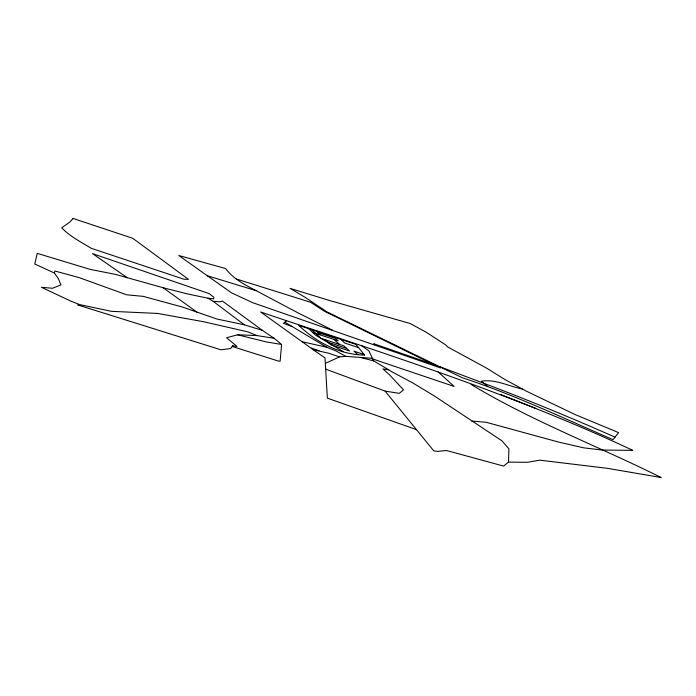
<?xml version="1.0" encoding="UTF-8"?>
<svg xmlns="http://www.w3.org/2000/svg" width="696" height="696" viewBox="0 0 696 696"><rect width="100%" height="100%" fill="white"/><g stroke="black" fill="none" stroke-linecap="round" stroke-linejoin="round"><path stroke-width="1.04" d="M325.667 369.132L385.123 391.117L433.704 450.808L437.549 451.417L446.554 450.521L503.6 466.076L508.506 462.109L508.898 448.798L501.973 440.846L434.843 396.285L412.624 382.852L392.849 372.316L373.674 360.893L360.476 357.448M281.584 344.468L280.157 361.163L278.374 361.059L232.203 346.486L232.76 345.764L237.023 346.486L226.565 337.777L237.571 334.785L256.885 335.585L274.067 338.265L281.584 344.468L266.403 341.945L237.571 334.785M256.885 335.585L248.037 331.914L203.51 321.709L157.618 313.426L111.412 311.329L79.648 304.596L70.496 300.968L41.395 287.283L52.496 288.266L60.9 284.925L58.473 278.809L54.401 273.032L54.845 271.005L78.935 277.539L126.646 294.8L143.202 296.357L182.387 307.04L216.717 318.968L244.426 324.841L262.366 330.365L274.067 338.265M232.76 345.764L230.594 348.557L220.954 349.801L77.752 304.944L79.648 304.596M615.003 437.166L613.019 439.655C563.221 418.087 513.987 394.597 462.327 377.763L326.859 311.834L305.057 297.279L290.014 288.353L328.451 300.176L410.127 323.492L426.213 332.227L445.736 344.938L447.65 346.913L487.017 368.375L504.47 379.268L526.289 391.126L574.852 414.451L618.605 432.625L615.003 437.166L613.211 436.357A427.318 70.818 22.7 0 0 542.428 406.299A428.431 71.044 22.7 0 0 489.401 385.401L439.637 366.635M471.879 421.071L486.165 422.289L559.036 442.195L583.84 447.859L602.527 450.068L632.821 450.355C521.06 397.929 403.654 359.597 286.7 320.769L283.385 323.301L292.137 326.528M372.456 358.336L345.738 356.369L339.544 356.874L325.328 363.382L327.364 398.138L416.469 429.632M508.506 462.109L527.42 462.309L539.792 460.169L607.556 468.347L661.2 477.552C598.038 446.066 531.683 421.045 471.096 384.444M54.401 273.032L34.8 264.019L37.245 253.353L90.071 269.352L115.579 274.424L163.134 287.735L187.711 293.973L207.965 298.21L213.098 301.29L219.962 301.803L222.442 301.072L262.366 330.365M207.965 298.21L213.655 298.828L213.95 297.366L209.374 293.686L92.472 253.614L127.385 277.765M388.559 369.802L383 368.932L389.917 375.214L403.497 389.856L399.286 393.353L385.123 391.117M286.7 320.769L260.635 311.982L313.226 349.714L328.538 353.185L339.544 356.874M302.482 341.814L326.65 347.2L335.733 350.801L345.738 356.369M522.583 389.116C509.02 386.35 495.439 378.841 481.336 381.234L487.757 386.471M256.093 290.658C244.992 284.899 233.212 278.87 225.669 268.586L178.82 255.502L207.286 275.738L256.093 290.658L297.966 312.843L332.392 330.104M236.405 279.009L310.477 302.229L324.127 311.06L440.629 367.975L252.779 302.716L231.742 292.973L207.286 275.738M328.155 342.293L346.66 348.4M364.139 354.525L354.012 351.184L357.814 354.542M312.721 332.427L338.178 340.84L335.428 338.378L317.332 332.375L319.986 334.802M358.579 347.626L344.833 343.067L340.509 339.248M372.76 358.979L454.166 386.445L438.167 371.934M433.791 364.608L373.778 343.746L374.84 344.859M311.416 348.096L319.046 350.714M500.337 394.371L535.763 408.352M343.389 351.689L315.845 335.324L308.676 328.686M284.864 322.17L326.65 347.2M313.226 349.714L325.015 357.962L325.328 363.382M361.494 345.616L368.854 350.793L373.674 360.893M163.134 287.735L196.838 312.06M213.098 301.29L244.426 324.841M333.915 339.422L339.483 344.424M325.397 339.761L330.948 344.851L349.557 350.993L343.798 345.851L321.039 338.326L311.66 329.678M73.08 218.448L69.791 222.076L61.718 227.827C70.096 236.536 81.223 242.173 91.28 248.307L184.031 279.261L188.459 279.331L132.727 238.293L73.08 218.448M364.574 355.073C339.865 354.769 316.358 342.301 298.862 325.423L355.969 344.389L364.574 355.073"/></g></svg>
